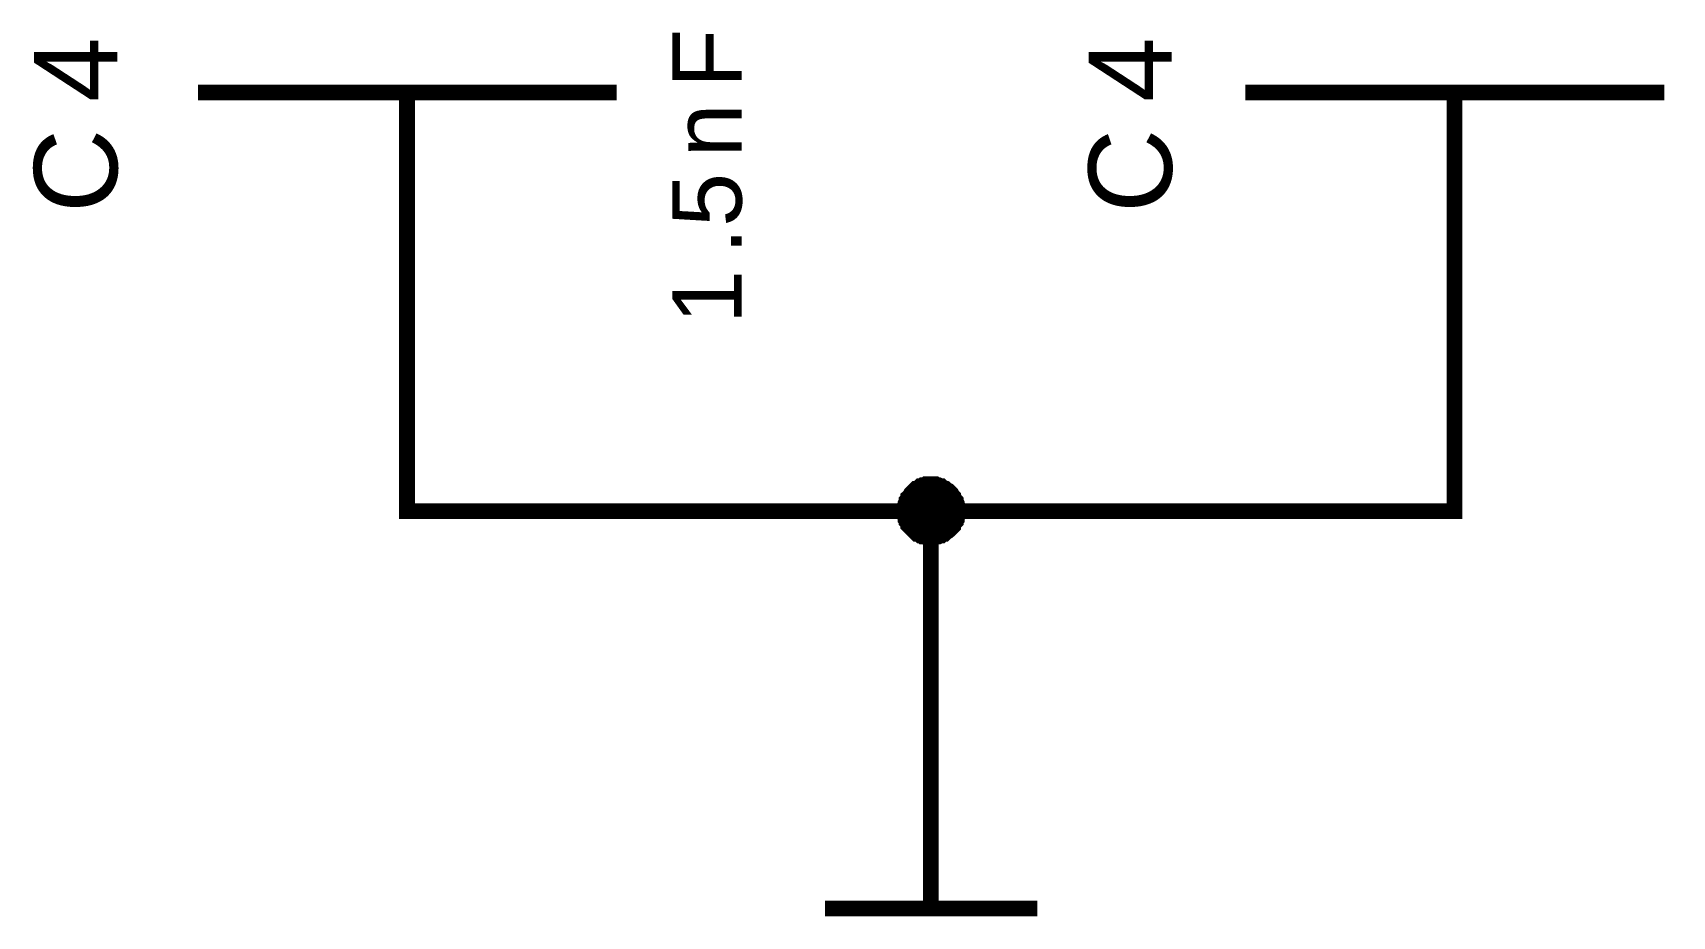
# Model space of a CAD drawing. Header units: millimetres. Extents: x -2024 to 917, y -725 to 13.
# Drawn here: x 639.85 to 671.14, y -474.03 to -457.16 of the extents above; entities that cross this region are included whole.
import ezdxf

# ---------------------------------------------------------------- set-up
doc = ezdxf.new("R2010")
doc.units = ezdxf.units.MM
doc.layers.add('Sheet', color=255, linetype='Continuous')
doc.styles.get("Standard").update_dxf_attribs({"font": 'arial.ttf'})

msp = doc.modelspace()

# ---------------------------------------------------------------- linework, layer by layer
at = {"layer": 'Sheet'}
for points, const_width in [([(643, -458.298), (650.994, -458.298)], 0.3), ([(646.989, -458.298), (646.989, -461.296)], 0.3), ([(662.993, -458.298), (670.988, -458.298)], 0.3), ([(666.982, -458.298), (666.982, -461.296)], 0.3), ([(646.989, -461.296), (646.989, -466.296), (656.985, -466.296), (666.982, -466.296), (666.982, -461.296)], 0.3), ([(656.489, -466.296), (656.489, -466.263), (656.489, -466.247), (656.489, -466.214), (656.505, -466.197), (656.505, -466.164), (656.505, -466.147), (656.522, -466.114), (656.522, -466.098), (656.539, -466.081), (656.555, -466.048), (656.555, -466.031), (656.572, -466.015), (656.588, -465.998), (656.605, -465.965), (656.621, -465.949), (656.638, -465.932), (656.654, -465.916), (656.671, -465.899), (656.688, -465.882), (656.704, -465.866), (656.721, -465.866), (656.754, -465.849), (656.77, -465.833), (656.787, -465.816), (656.82, -465.816), (656.836, -465.8), (656.853, -465.8), (656.886, -465.8), (656.903, -465.783), (656.936, -465.783), (656.952, -465.783), (656.985, -465.783)], 0.3), ([(656.489, -466.296), (656.489, -466.263), (656.489, -466.247), (656.489, -466.214), (656.505, -466.197), (656.505, -466.164), (656.505, -466.147), (656.522, -466.114), (656.522, -466.098), (656.539, -466.081), (656.555, -466.048), (656.555, -466.031), (656.572, -466.015), (656.588, -465.998), (656.605, -465.965), (656.621, -465.949), (656.638, -465.932), (656.654, -465.916), (656.671, -465.899), (656.688, -465.882), (656.704, -465.866), (656.721, -465.866), (656.754, -465.849), (656.77, -465.833), (656.787, -465.816), (656.82, -465.816), (656.836, -465.8), (656.853, -465.8), (656.886, -465.8), (656.903, -465.783), (656.936, -465.783), (656.952, -465.783), (656.985, -465.783)], 0.3), ([(656.489, -466.296), (656.489, -466.263), (656.489, -466.247), (656.489, -466.214), (656.505, -466.197), (656.505, -466.164), (656.505, -466.147), (656.522, -466.114), (656.522, -466.098), (656.539, -466.081), (656.555, -466.048), (656.555, -466.031), (656.572, -466.015), (656.588, -465.998), (656.605, -465.965), (656.621, -465.949), (656.638, -465.932), (656.654, -465.916), (656.671, -465.899), (656.688, -465.882), (656.704, -465.866), (656.721, -465.866), (656.754, -465.849), (656.77, -465.833), (656.787, -465.816), (656.82, -465.816), (656.836, -465.8), (656.853, -465.8), (656.886, -465.8), (656.903, -465.783), (656.936, -465.783), (656.952, -465.783), (656.985, -465.783)], 0.3), ([(656.489, -466.296), (656.489, -466.263), (656.489, -466.247), (656.489, -466.214), (656.505, -466.197), (656.505, -466.164), (656.505, -466.147), (656.522, -466.114), (656.522, -466.098), (656.539, -466.081), (656.555, -466.048), (656.555, -466.031), (656.572, -466.015), (656.588, -465.998), (656.605, -465.965), (656.621, -465.949), (656.638, -465.932), (656.654, -465.916), (656.671, -465.899), (656.688, -465.882), (656.704, -465.866), (656.721, -465.866), (656.754, -465.849), (656.77, -465.833), (656.787, -465.816), (656.82, -465.816), (656.836, -465.8), (656.853, -465.8), (656.886, -465.8), (656.903, -465.783), (656.936, -465.783), (656.952, -465.783), (656.985, -465.783)], 0.3), ([(656.489, -466.296), (656.489, -466.263), (656.489, -466.247), (656.489, -466.214), (656.505, -466.197), (656.505, -466.164), (656.505, -466.147), (656.522, -466.114), (656.522, -466.098), (656.539, -466.081), (656.555, -466.048), (656.555, -466.031), (656.572, -466.015), (656.588, -465.998), (656.605, -465.965), (656.621, -465.949), (656.638, -465.932), (656.654, -465.916), (656.671, -465.899), (656.688, -465.882), (656.704, -465.866), (656.721, -465.866), (656.754, -465.849), (656.77, -465.833), (656.787, -465.816), (656.82, -465.816), (656.836, -465.8), (656.853, -465.8), (656.886, -465.8), (656.903, -465.783), (656.936, -465.783), (656.952, -465.783), (656.985, -465.783)], 0.0991), ([(656.489, -466.296), (656.489, -466.263), (656.489, -466.247), (656.489, -466.214), (656.505, -466.197), (656.505, -466.164), (656.505, -466.147), (656.522, -466.114), (656.522, -466.098), (656.539, -466.081), (656.555, -466.048), (656.555, -466.031), (656.572, -466.015), (656.588, -465.998), (656.605, -465.965), (656.621, -465.949), (656.638, -465.932), (656.654, -465.916), (656.671, -465.899), (656.688, -465.882), (656.704, -465.866), (656.721, -465.866), (656.754, -465.849), (656.77, -465.833), (656.787, -465.816), (656.82, -465.816), (656.836, -465.8), (656.853, -465.8), (656.886, -465.8), (656.903, -465.783), (656.936, -465.783), (656.952, -465.783), (656.985, -465.783)], 0.0991), ([(656.489, -466.296), (656.489, -466.263), (656.489, -466.247), (656.489, -466.214), (656.505, -466.197), (656.505, -466.164), (656.505, -466.147), (656.522, -466.114), (656.522, -466.098), (656.539, -466.081), (656.555, -466.048), (656.555, -466.031), (656.572, -466.015), (656.588, -465.998), (656.605, -465.965), (656.621, -465.949), (656.638, -465.932), (656.654, -465.916), (656.671, -465.899), (656.688, -465.882), (656.704, -465.866), (656.721, -465.866), (656.754, -465.849), (656.77, -465.833), (656.787, -465.816), (656.82, -465.816), (656.836, -465.8), (656.853, -465.8), (656.886, -465.8), (656.903, -465.783), (656.936, -465.783), (656.952, -465.783), (656.985, -465.783)], 0.0991), ([(656.489, -466.296), (656.489, -466.263), (656.489, -466.247), (656.489, -466.214), (656.505, -466.197), (656.505, -466.164), (656.505, -466.147), (656.522, -466.114), (656.522, -466.098), (656.539, -466.081), (656.555, -466.048), (656.555, -466.031), (656.572, -466.015), (656.588, -465.998), (656.605, -465.965), (656.621, -465.949), (656.638, -465.932), (656.654, -465.916), (656.671, -465.899), (656.688, -465.882), (656.704, -465.866), (656.721, -465.866), (656.754, -465.849), (656.77, -465.833), (656.787, -465.816), (656.82, -465.816), (656.836, -465.8), (656.853, -465.8), (656.886, -465.8), (656.903, -465.783), (656.936, -465.783), (656.952, -465.783), (656.985, -465.783)], 0.0991), ([(656.985, -465.783), (656.985, -465.783)], 0.3), ([(656.985, -465.783), (657.019, -465.783), (657.035, -465.783), (657.068, -465.783), (657.085, -465.8), (657.118, -465.8), (657.134, -465.8), (657.168, -465.816), (657.184, -465.816), (657.201, -465.833), (657.234, -465.849), (657.25, -465.866), (657.267, -465.866), (657.283, -465.882), (657.316, -465.899), (657.333, -465.916), (657.35, -465.932), (657.366, -465.949), (657.383, -465.965), (657.399, -465.998), (657.416, -466.015), (657.416, -466.031), (657.432, -466.048), (657.449, -466.081), (657.465, -466.098), (657.465, -466.114), (657.482, -466.147), (657.482, -466.164), (657.482, -466.197), (657.499, -466.214), (657.499, -466.247), (657.499, -466.263), (657.499, -466.296)], 0.3), ([(656.985, -465.783), (656.985, -465.783)], 0.3), ([(656.985, -465.783), (657.019, -465.783), (657.035, -465.783), (657.068, -465.783), (657.085, -465.8), (657.118, -465.8), (657.134, -465.8), (657.168, -465.816), (657.184, -465.816), (657.201, -465.833), (657.234, -465.849), (657.25, -465.866), (657.267, -465.866), (657.283, -465.882), (657.316, -465.899), (657.333, -465.916), (657.35, -465.932), (657.366, -465.949), (657.383, -465.965), (657.399, -465.998), (657.416, -466.015), (657.416, -466.031), (657.432, -466.048), (657.449, -466.081), (657.465, -466.098), (657.465, -466.114), (657.482, -466.147), (657.482, -466.164), (657.482, -466.197), (657.499, -466.214), (657.499, -466.247), (657.499, -466.263), (657.499, -466.296)], 0.3), ([(656.985, -465.783), (656.985, -465.783)], 0.3), ([(656.985, -465.783), (657.019, -465.783), (657.035, -465.783), (657.068, -465.783), (657.085, -465.8), (657.118, -465.8), (657.134, -465.8), (657.168, -465.816), (657.184, -465.816), (657.201, -465.833), (657.234, -465.849), (657.25, -465.866), (657.267, -465.866), (657.283, -465.882), (657.316, -465.899), (657.333, -465.916), (657.35, -465.932), (657.366, -465.949), (657.383, -465.965), (657.399, -465.998), (657.416, -466.015), (657.416, -466.031), (657.432, -466.048), (657.449, -466.081), (657.465, -466.098), (657.465, -466.114), (657.482, -466.147), (657.482, -466.164), (657.482, -466.197), (657.499, -466.214), (657.499, -466.247), (657.499, -466.263), (657.499, -466.296)], 0.3), ([(656.985, -465.783), (656.985, -465.783)], 0.3), ([(656.985, -465.783), (657.019, -465.783), (657.035, -465.783), (657.068, -465.783), (657.085, -465.8), (657.118, -465.8), (657.134, -465.8), (657.168, -465.816), (657.184, -465.816), (657.201, -465.833), (657.234, -465.849), (657.25, -465.866), (657.267, -465.866), (657.283, -465.882), (657.316, -465.899), (657.333, -465.916), (657.35, -465.932), (657.366, -465.949), (657.383, -465.965), (657.399, -465.998), (657.416, -466.015), (657.416, -466.031), (657.432, -466.048), (657.449, -466.081), (657.465, -466.098), (657.465, -466.114), (657.482, -466.147), (657.482, -466.164), (657.482, -466.197), (657.499, -466.214), (657.499, -466.247), (657.499, -466.263), (657.499, -466.296)], 0.3), ([(656.985, -465.783), (656.985, -465.783)], 0.0991), ([(656.985, -465.783), (657.019, -465.783), (657.035, -465.783), (657.068, -465.783), (657.085, -465.8), (657.118, -465.8), (657.134, -465.8), (657.168, -465.816), (657.184, -465.816), (657.201, -465.833), (657.234, -465.849), (657.25, -465.866), (657.267, -465.866), (657.283, -465.882), (657.316, -465.899), (657.333, -465.916), (657.35, -465.932), (657.366, -465.949), (657.383, -465.965), (657.399, -465.998), (657.416, -466.015), (657.416, -466.031), (657.432, -466.048), (657.449, -466.081), (657.465, -466.098), (657.465, -466.114), (657.482, -466.147), (657.482, -466.164), (657.482, -466.197), (657.499, -466.214), (657.499, -466.247), (657.499, -466.263), (657.499, -466.296)], 0.0991), ([(656.985, -465.783), (656.985, -465.783)], 0.0991), ([(656.985, -465.783), (657.019, -465.783), (657.035, -465.783), (657.068, -465.783), (657.085, -465.8), (657.118, -465.8), (657.134, -465.8), (657.168, -465.816), (657.184, -465.816), (657.201, -465.833), (657.234, -465.849), (657.25, -465.866), (657.267, -465.866), (657.283, -465.882), (657.316, -465.899), (657.333, -465.916), (657.35, -465.932), (657.366, -465.949), (657.383, -465.965), (657.399, -465.998), (657.416, -466.015), (657.416, -466.031), (657.432, -466.048), (657.449, -466.081), (657.465, -466.098), (657.465, -466.114), (657.482, -466.147), (657.482, -466.164), (657.482, -466.197), (657.499, -466.214), (657.499, -466.247), (657.499, -466.263), (657.499, -466.296)], 0.0991), ([(656.985, -465.783), (656.985, -465.783)], 0.0991), ([(656.985, -465.783), (657.019, -465.783), (657.035, -465.783), (657.068, -465.783), (657.085, -465.8), (657.118, -465.8), (657.134, -465.8), (657.168, -465.816), (657.184, -465.816), (657.201, -465.833), (657.234, -465.849), (657.25, -465.866), (657.267, -465.866), (657.283, -465.882), (657.316, -465.899), (657.333, -465.916), (657.35, -465.932), (657.366, -465.949), (657.383, -465.965), (657.399, -465.998), (657.416, -466.015), (657.416, -466.031), (657.432, -466.048), (657.449, -466.081), (657.465, -466.098), (657.465, -466.114), (657.482, -466.147), (657.482, -466.164), (657.482, -466.197), (657.499, -466.214), (657.499, -466.247), (657.499, -466.263), (657.499, -466.296)], 0.0991), ([(656.985, -465.783), (656.985, -465.783)], 0.0991), ([(656.985, -465.783), (657.019, -465.783), (657.035, -465.783), (657.068, -465.783), (657.085, -465.8), (657.118, -465.8), (657.134, -465.8), (657.168, -465.816), (657.184, -465.816), (657.201, -465.833), (657.234, -465.849), (657.25, -465.866), (657.267, -465.866), (657.283, -465.882), (657.316, -465.899), (657.333, -465.916), (657.35, -465.932), (657.366, -465.949), (657.383, -465.965), (657.399, -465.998), (657.416, -466.015), (657.416, -466.031), (657.432, -466.048), (657.449, -466.081), (657.465, -466.098), (657.465, -466.114), (657.482, -466.147), (657.482, -466.164), (657.482, -466.197), (657.499, -466.214), (657.499, -466.247), (657.499, -466.263), (657.499, -466.296)], 0.0991), ([(656.985, -466.793), (656.952, -466.793), (656.936, -466.793), (656.903, -466.793), (656.886, -466.777), (656.853, -466.777), (656.836, -466.777), (656.82, -466.76), (656.787, -466.76), (656.77, -466.743), (656.754, -466.727), (656.721, -466.727), (656.704, -466.71), (656.688, -466.694), (656.671, -466.677), (656.654, -466.661), (656.638, -466.644), (656.621, -466.628), (656.605, -466.611), (656.588, -466.594), (656.572, -466.578), (656.555, -466.561), (656.555, -466.528), (656.539, -466.512), (656.522, -466.495), (656.522, -466.462), (656.505, -466.445), (656.505, -466.429), (656.505, -466.396), (656.489, -466.379), (656.489, -466.346), (656.489, -466.33), (656.489, -466.296)], 0.3), ([(656.489, -466.296), (656.489, -466.296)], 0.3), ([(656.985, -466.793), (656.952, -466.793), (656.936, -466.793), (656.903, -466.793), (656.886, -466.777), (656.853, -466.777), (656.836, -466.777), (656.82, -466.76), (656.787, -466.76), (656.77, -466.743), (656.754, -466.727), (656.721, -466.727), (656.704, -466.71), (656.688, -466.694), (656.671, -466.677), (656.654, -466.661), (656.638, -466.644), (656.621, -466.628), (656.605, -466.611), (656.588, -466.594), (656.572, -466.578), (656.555, -466.561), (656.555, -466.528), (656.539, -466.512), (656.522, -466.495), (656.522, -466.462), (656.505, -466.445), (656.505, -466.429), (656.505, -466.396), (656.489, -466.379), (656.489, -466.346), (656.489, -466.33), (656.489, -466.296)], 0.3), ([(656.489, -466.296), (656.489, -466.296)], 0.3), ([(656.985, -466.793), (656.952, -466.793), (656.936, -466.793), (656.903, -466.793), (656.886, -466.777), (656.853, -466.777), (656.836, -466.777), (656.82, -466.76), (656.787, -466.76), (656.77, -466.743), (656.754, -466.727), (656.721, -466.727), (656.704, -466.71), (656.688, -466.694), (656.671, -466.677), (656.654, -466.661), (656.638, -466.644), (656.621, -466.628), (656.605, -466.611), (656.588, -466.594), (656.572, -466.578), (656.555, -466.561), (656.555, -466.528), (656.539, -466.512), (656.522, -466.495), (656.522, -466.462), (656.505, -466.445), (656.505, -466.429), (656.505, -466.396), (656.489, -466.379), (656.489, -466.346), (656.489, -466.33), (656.489, -466.296)], 0.3), ([(656.489, -466.296), (656.489, -466.296)], 0.3), ([(656.985, -466.793), (656.952, -466.793), (656.936, -466.793), (656.903, -466.793), (656.886, -466.777), (656.853, -466.777), (656.836, -466.777), (656.82, -466.76), (656.787, -466.76), (656.77, -466.743), (656.754, -466.727), (656.721, -466.727), (656.704, -466.71), (656.688, -466.694), (656.671, -466.677), (656.654, -466.661), (656.638, -466.644), (656.621, -466.628), (656.605, -466.611), (656.588, -466.594), (656.572, -466.578), (656.555, -466.561), (656.555, -466.528), (656.539, -466.512), (656.522, -466.495), (656.522, -466.462), (656.505, -466.445), (656.505, -466.429), (656.505, -466.396), (656.489, -466.379), (656.489, -466.346), (656.489, -466.33), (656.489, -466.296)], 0.3), ([(656.489, -466.296), (656.489, -466.296)], 0.3), ([(657.499, -466.296), (657.499, -466.33), (657.499, -466.346), (657.499, -466.379), (657.482, -466.396), (657.482, -466.429), (657.482, -466.445), (657.465, -466.462), (657.465, -466.495), (657.449, -466.512), (657.432, -466.528), (657.416, -466.561), (657.416, -466.578), (657.399, -466.594), (657.383, -466.611), (657.366, -466.628), (657.35, -466.644), (657.333, -466.661), (657.316, -466.677), (657.283, -466.694), (657.267, -466.71), (657.25, -466.727), (657.234, -466.727), (657.201, -466.743), (657.184, -466.76), (657.168, -466.76), (657.134, -466.777), (657.118, -466.777), (657.085, -466.777), (657.068, -466.793), (657.035, -466.793), (657.019, -466.793), (656.985, -466.793)], 0.3), ([(656.985, -468.797), (656.985, -466.296)], 0.3), ([(657.499, -466.296), (657.499, -466.33), (657.499, -466.346), (657.499, -466.379), (657.482, -466.396), (657.482, -466.429), (657.482, -466.445), (657.465, -466.462), (657.465, -466.495), (657.449, -466.512), (657.432, -466.528), (657.416, -466.561), (657.416, -466.578), (657.399, -466.594), (657.383, -466.611), (657.366, -466.628), (657.35, -466.644), (657.333, -466.661), (657.316, -466.677), (657.283, -466.694), (657.267, -466.71), (657.25, -466.727), (657.234, -466.727), (657.201, -466.743), (657.184, -466.76), (657.168, -466.76), (657.134, -466.777), (657.118, -466.777), (657.085, -466.777), (657.068, -466.793), (657.035, -466.793), (657.019, -466.793), (656.985, -466.793)], 0.3), ([(657.499, -466.296), (657.499, -466.33), (657.499, -466.346), (657.499, -466.379), (657.482, -466.396), (657.482, -466.429), (657.482, -466.445), (657.465, -466.462), (657.465, -466.495), (657.449, -466.512), (657.432, -466.528), (657.416, -466.561), (657.416, -466.578), (657.399, -466.594), (657.383, -466.611), (657.366, -466.628), (657.35, -466.644), (657.333, -466.661), (657.316, -466.677), (657.283, -466.694), (657.267, -466.71), (657.25, -466.727), (657.234, -466.727), (657.201, -466.743), (657.184, -466.76), (657.168, -466.76), (657.134, -466.777), (657.118, -466.777), (657.085, -466.777), (657.068, -466.793), (657.035, -466.793), (657.019, -466.793), (656.985, -466.793)], 0.3), ([(657.499, -466.296), (657.499, -466.33), (657.499, -466.346), (657.499, -466.379), (657.482, -466.396), (657.482, -466.429), (657.482, -466.445), (657.465, -466.462), (657.465, -466.495), (657.449, -466.512), (657.432, -466.528), (657.416, -466.561), (657.416, -466.578), (657.399, -466.594), (657.383, -466.611), (657.366, -466.628), (657.35, -466.644), (657.333, -466.661), (657.316, -466.677), (657.283, -466.694), (657.267, -466.71), (657.25, -466.727), (657.234, -466.727), (657.201, -466.743), (657.184, -466.76), (657.168, -466.76), (657.134, -466.777), (657.118, -466.777), (657.085, -466.777), (657.068, -466.793), (657.035, -466.793), (657.019, -466.793), (656.985, -466.793)], 0.3), ([(657.499, -466.296), (657.499, -466.296), (657.499, -466.296), (657.499, -466.296), (657.499, -466.296), (657.499, -466.296), (657.499, -466.296), (657.499, -466.296), (657.499, -466.296), (657.499, -466.296), (657.499, -466.296), (657.499, -466.296), (657.499, -466.296), (657.499, -466.296), (657.499, -466.296), (657.499, -466.296), (657.499, -466.296), (657.499, -466.296), (657.499, -466.296), (657.499, -466.296), (657.499, -466.296), (657.499, -466.296), (657.499, -466.296), (657.499, -466.296), (657.499, -466.296), (657.499, -466.296), (657.499, -466.296), (657.499, -466.296), (657.499, -466.296), (657.499, -466.296), (657.499, -466.296), (657.499, -466.296), (657.499, -466.296)], 0.3), ([(657.499, -466.296), (657.499, -466.296)], 0.3), ([(657.499, -466.296), (657.499, -466.296), (657.499, -466.296), (657.499, -466.296), (657.499, -466.296), (657.499, -466.296), (657.499, -466.296), (657.499, -466.296), (657.499, -466.296), (657.499, -466.296), (657.499, -466.296), (657.499, -466.296), (657.499, -466.296), (657.499, -466.296), (657.499, -466.296), (657.499, -466.296), (657.499, -466.296), (657.499, -466.296), (657.499, -466.296), (657.499, -466.296), (657.499, -466.296), (657.499, -466.296), (657.499, -466.296), (657.499, -466.296), (657.499, -466.296), (657.499, -466.296), (657.499, -466.296), (657.499, -466.296), (657.499, -466.296), (657.499, -466.296), (657.499, -466.296), (657.499, -466.296), (657.499, -466.296)], 0.3), ([(657.499, -466.296), (657.499, -466.296)], 0.3), ([(657.499, -466.296), (657.499, -466.296), (657.499, -466.296), (657.499, -466.296), (657.499, -466.296), (657.499, -466.296), (657.499, -466.296), (657.499, -466.296), (657.499, -466.296), (657.499, -466.296), (657.499, -466.296), (657.499, -466.296), (657.499, -466.296), (657.499, -466.296), (657.499, -466.296), (657.499, -466.296), (657.499, -466.296), (657.499, -466.296), (657.499, -466.296), (657.499, -466.296), (657.499, -466.296), (657.499, -466.296), (657.499, -466.296), (657.499, -466.296), (657.499, -466.296), (657.499, -466.296), (657.499, -466.296), (657.499, -466.296), (657.499, -466.296), (657.499, -466.296), (657.499, -466.296), (657.499, -466.296), (657.499, -466.296)], 0.3), ([(657.499, -466.296), (657.499, -466.296)], 0.3), ([(657.499, -466.296), (657.499, -466.296), (657.499, -466.296), (657.499, -466.296), (657.499, -466.296), (657.499, -466.296), (657.499, -466.296), (657.499, -466.296), (657.499, -466.296), (657.499, -466.296), (657.499, -466.296), (657.499, -466.296), (657.499, -466.296), (657.499, -466.296), (657.499, -466.296), (657.499, -466.296), (657.499, -466.296), (657.499, -466.296), (657.499, -466.296), (657.499, -466.296), (657.499, -466.296), (657.499, -466.296), (657.499, -466.296), (657.499, -466.296), (657.499, -466.296), (657.499, -466.296), (657.499, -466.296), (657.499, -466.296), (657.499, -466.296), (657.499, -466.296), (657.499, -466.296), (657.499, -466.296), (657.499, -466.296)], 0.3), ([(657.499, -466.296), (657.499, -466.296)], 0.3), ([(656.985, -466.793), (656.952, -466.793), (656.936, -466.793), (656.903, -466.793), (656.886, -466.777), (656.853, -466.777), (656.836, -466.777), (656.82, -466.76), (656.787, -466.76), (656.77, -466.743), (656.754, -466.727), (656.721, -466.727), (656.704, -466.71), (656.688, -466.694), (656.671, -466.677), (656.654, -466.661), (656.638, -466.644), (656.621, -466.628), (656.605, -466.611), (656.588, -466.594), (656.572, -466.578), (656.555, -466.561), (656.555, -466.528), (656.539, -466.512), (656.522, -466.495), (656.522, -466.462), (656.505, -466.445), (656.505, -466.429), (656.505, -466.396), (656.489, -466.379), (656.489, -466.346), (656.489, -466.33), (656.489, -466.296)], 0.0991), ([(656.489, -466.296), (656.489, -466.296)], 0.0991), ([(656.985, -466.793), (656.952, -466.793), (656.936, -466.793), (656.903, -466.793), (656.886, -466.777), (656.853, -466.777), (656.836, -466.777), (656.82, -466.76), (656.787, -466.76), (656.77, -466.743), (656.754, -466.727), (656.721, -466.727), (656.704, -466.71), (656.688, -466.694), (656.671, -466.677), (656.654, -466.661), (656.638, -466.644), (656.621, -466.628), (656.605, -466.611), (656.588, -466.594), (656.572, -466.578), (656.555, -466.561), (656.555, -466.528), (656.539, -466.512), (656.522, -466.495), (656.522, -466.462), (656.505, -466.445), (656.505, -466.429), (656.505, -466.396), (656.489, -466.379), (656.489, -466.346), (656.489, -466.33), (656.489, -466.296)], 0.0991), ([(656.489, -466.296), (656.489, -466.296)], 0.0991), ([(656.985, -466.793), (656.952, -466.793), (656.936, -466.793), (656.903, -466.793), (656.886, -466.777), (656.853, -466.777), (656.836, -466.777), (656.82, -466.76), (656.787, -466.76), (656.77, -466.743), (656.754, -466.727), (656.721, -466.727), (656.704, -466.71), (656.688, -466.694), (656.671, -466.677), (656.654, -466.661), (656.638, -466.644), (656.621, -466.628), (656.605, -466.611), (656.588, -466.594), (656.572, -466.578), (656.555, -466.561), (656.555, -466.528), (656.539, -466.512), (656.522, -466.495), (656.522, -466.462), (656.505, -466.445), (656.505, -466.429), (656.505, -466.396), (656.489, -466.379), (656.489, -466.346), (656.489, -466.33), (656.489, -466.296)], 0.0991), ([(656.489, -466.296), (656.489, -466.296)], 0.0991), ([(656.985, -466.793), (656.952, -466.793), (656.936, -466.793), (656.903, -466.793), (656.886, -466.777), (656.853, -466.777), (656.836, -466.777), (656.82, -466.76), (656.787, -466.76), (656.77, -466.743), (656.754, -466.727), (656.721, -466.727), (656.704, -466.71), (656.688, -466.694), (656.671, -466.677), (656.654, -466.661), (656.638, -466.644), (656.621, -466.628), (656.605, -466.611), (656.588, -466.594), (656.572, -466.578), (656.555, -466.561), (656.555, -466.528), (656.539, -466.512), (656.522, -466.495), (656.522, -466.462), (656.505, -466.445), (656.505, -466.429), (656.505, -466.396), (656.489, -466.379), (656.489, -466.346), (656.489, -466.33), (656.489, -466.296)], 0.0991), ([(656.489, -466.296), (656.489, -466.296)], 0.0991), ([(657.499, -466.296), (657.499, -466.33), (657.499, -466.346), (657.499, -466.379), (657.482, -466.396), (657.482, -466.429), (657.482, -466.445), (657.465, -466.462), (657.465, -466.495), (657.449, -466.512), (657.432, -466.528), (657.416, -466.561), (657.416, -466.578), (657.399, -466.594), (657.383, -466.611), (657.366, -466.628), (657.35, -466.644), (657.333, -466.661), (657.316, -466.677), (657.283, -466.694), (657.267, -466.71), (657.25, -466.727), (657.234, -466.727), (657.201, -466.743), (657.184, -466.76), (657.168, -466.76), (657.134, -466.777), (657.118, -466.777), (657.085, -466.777), (657.068, -466.793), (657.035, -466.793), (657.019, -466.793), (656.985, -466.793)], 0.0991), ([(657.499, -466.296), (657.499, -466.33), (657.499, -466.346), (657.499, -466.379), (657.482, -466.396), (657.482, -466.429), (657.482, -466.445), (657.465, -466.462), (657.465, -466.495), (657.449, -466.512), (657.432, -466.528), (657.416, -466.561), (657.416, -466.578), (657.399, -466.594), (657.383, -466.611), (657.366, -466.628), (657.35, -466.644), (657.333, -466.661), (657.316, -466.677), (657.283, -466.694), (657.267, -466.71), (657.25, -466.727), (657.234, -466.727), (657.201, -466.743), (657.184, -466.76), (657.168, -466.76), (657.134, -466.777), (657.118, -466.777), (657.085, -466.777), (657.068, -466.793), (657.035, -466.793), (657.019, -466.793), (656.985, -466.793)], 0.0991), ([(657.499, -466.296), (657.499, -466.33), (657.499, -466.346), (657.499, -466.379), (657.482, -466.396), (657.482, -466.429), (657.482, -466.445), (657.465, -466.462), (657.465, -466.495), (657.449, -466.512), (657.432, -466.528), (657.416, -466.561), (657.416, -466.578), (657.399, -466.594), (657.383, -466.611), (657.366, -466.628), (657.35, -466.644), (657.333, -466.661), (657.316, -466.677), (657.283, -466.694), (657.267, -466.71), (657.25, -466.727), (657.234, -466.727), (657.201, -466.743), (657.184, -466.76), (657.168, -466.76), (657.134, -466.777), (657.118, -466.777), (657.085, -466.777), (657.068, -466.793), (657.035, -466.793), (657.019, -466.793), (656.985, -466.793)], 0.0991), ([(657.499, -466.296), (657.499, -466.33), (657.499, -466.346), (657.499, -466.379), (657.482, -466.396), (657.482, -466.429), (657.482, -466.445), (657.465, -466.462), (657.465, -466.495), (657.449, -466.512), (657.432, -466.528), (657.416, -466.561), (657.416, -466.578), (657.399, -466.594), (657.383, -466.611), (657.366, -466.628), (657.35, -466.644), (657.333, -466.661), (657.316, -466.677), (657.283, -466.694), (657.267, -466.71), (657.25, -466.727), (657.234, -466.727), (657.201, -466.743), (657.184, -466.76), (657.168, -466.76), (657.134, -466.777), (657.118, -466.777), (657.085, -466.777), (657.068, -466.793), (657.035, -466.793), (657.019, -466.793), (656.985, -466.793)], 0.0991), ([(657.499, -466.296), (657.499, -466.296), (657.499, -466.296), (657.499, -466.296), (657.499, -466.296), (657.499, -466.296), (657.499, -466.296), (657.499, -466.296), (657.499, -466.296), (657.499, -466.296), (657.499, -466.296), (657.499, -466.296), (657.499, -466.296), (657.499, -466.296), (657.499, -466.296), (657.499, -466.296), (657.499, -466.296), (657.499, -466.296), (657.499, -466.296), (657.499, -466.296), (657.499, -466.296), (657.499, -466.296), (657.499, -466.296), (657.499, -466.296), (657.499, -466.296), (657.499, -466.296), (657.499, -466.296), (657.499, -466.296), (657.499, -466.296), (657.499, -466.296), (657.499, -466.296), (657.499, -466.296), (657.499, -466.296)], 0.0991), ([(657.499, -466.296), (657.499, -466.296)], 0.0991), ([(657.499, -466.296), (657.499, -466.296), (657.499, -466.296), (657.499, -466.296), (657.499, -466.296), (657.499, -466.296), (657.499, -466.296), (657.499, -466.296), (657.499, -466.296), (657.499, -466.296), (657.499, -466.296), (657.499, -466.296), (657.499, -466.296), (657.499, -466.296), (657.499, -466.296), (657.499, -466.296), (657.499, -466.296), (657.499, -466.296), (657.499, -466.296), (657.499, -466.296), (657.499, -466.296), (657.499, -466.296), (657.499, -466.296), (657.499, -466.296), (657.499, -466.296), (657.499, -466.296), (657.499, -466.296), (657.499, -466.296), (657.499, -466.296), (657.499, -466.296), (657.499, -466.296), (657.499, -466.296), (657.499, -466.296)], 0.0991), ([(657.499, -466.296), (657.499, -466.296)], 0.0991), ([(657.499, -466.296), (657.499, -466.296), (657.499, -466.296), (657.499, -466.296), (657.499, -466.296), (657.499, -466.296), (657.499, -466.296), (657.499, -466.296), (657.499, -466.296), (657.499, -466.296), (657.499, -466.296), (657.499, -466.296), (657.499, -466.296), (657.499, -466.296), (657.499, -466.296), (657.499, -466.296), (657.499, -466.296), (657.499, -466.296), (657.499, -466.296), (657.499, -466.296), (657.499, -466.296), (657.499, -466.296), (657.499, -466.296), (657.499, -466.296), (657.499, -466.296), (657.499, -466.296), (657.499, -466.296), (657.499, -466.296), (657.499, -466.296), (657.499, -466.296), (657.499, -466.296), (657.499, -466.296), (657.499, -466.296)], 0.0991), ([(657.499, -466.296), (657.499, -466.296)], 0.0991), ([(657.499, -466.296), (657.499, -466.296), (657.499, -466.296), (657.499, -466.296), (657.499, -466.296), (657.499, -466.296), (657.499, -466.296), (657.499, -466.296), (657.499, -466.296), (657.499, -466.296), (657.499, -466.296), (657.499, -466.296), (657.499, -466.296), (657.499, -466.296), (657.499, -466.296), (657.499, -466.296), (657.499, -466.296), (657.499, -466.296), (657.499, -466.296), (657.499, -466.296), (657.499, -466.296), (657.499, -466.296), (657.499, -466.296), (657.499, -466.296), (657.499, -466.296), (657.499, -466.296), (657.499, -466.296), (657.499, -466.296), (657.499, -466.296), (657.499, -466.296), (657.499, -466.296), (657.499, -466.296), (657.499, -466.296)], 0.0991), ([(657.499, -466.296), (657.499, -466.296)], 0.0991), ([(656.985, -468.797), (656.985, -473.88)], 0.3), ([(654.966, -473.88), (659.021, -473.88)], 0.3)]:
    msp.add_lwpolyline(points, dxfattribs=dict(at, const_width=const_width))
at = {"layer": 'Sheet', "const_width": 0.508}
msp.add_lwpolyline([(656.689, -466.286, 1), (657.197, -466.286, 1)], format="xyb", close=True, dxfattribs=at)

# ---------------------------------------------------------------- texts
at = {"layer": 'Sheet'}
for s, height, p in [('4', 1.59, (641.461, -458.481)), ('F', 1.325, (653.377, -458.216)), ('4', 1.59, (661.587, -458.481)), ('n', 1.325, (653.377, -459.54)), ('C', 1.59, (641.461, -460.6)), ('C', 1.59, (661.587, -460.6)), ('5', 1.325, (653.377, -460.865)), ('.', 1.325, (653.377, -461.395)), ('1', 1.325, (653.377, -462.72))]:
    msp.add_text(s, height=height, rotation=90, dxfattribs=at).set_placement(p)

doc.saveas('drawing.dxf')
